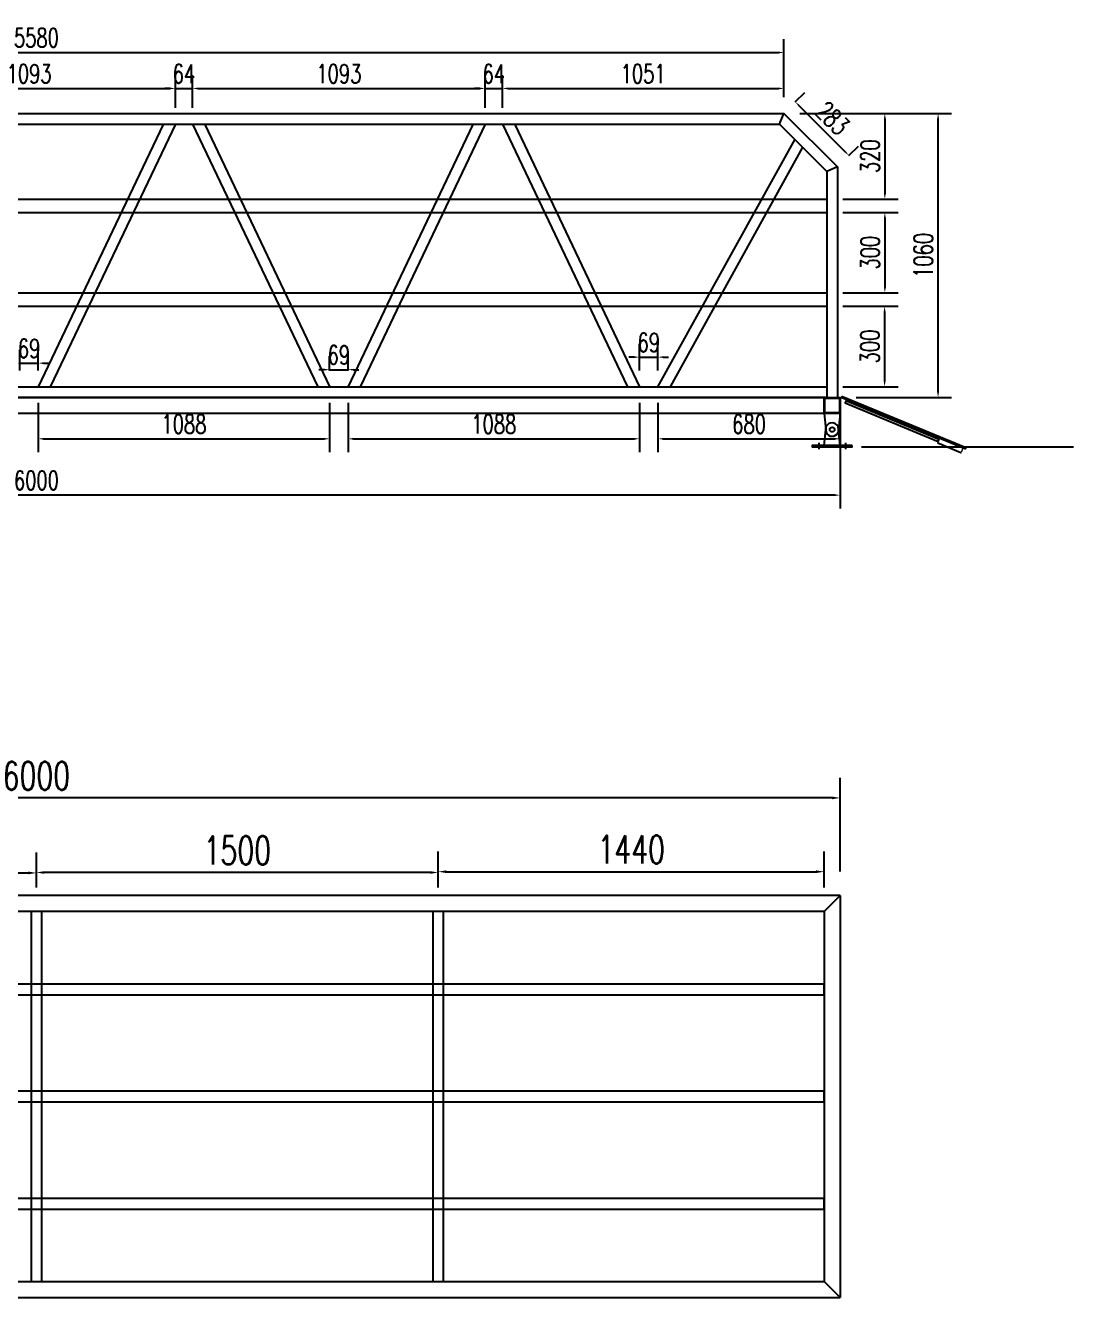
# Model space of a CAD drawing. Extents: x -16492 to 345596, y -4133 to 400729.
# Drawn here: x 67093 to 71005, y 16955 to 21701 of the extents above; entities that cross this region are included whole.
import ezdxf

# ---------------------------------------------------------------- set-up
doc = ezdxf.new("R2010")
doc.units = 0
doc.header["$LTSCALE"] = 10
doc.header["$MEASUREMENT"] = 0
doc.linetypes.add('CENTER2', pattern=[28.575, 19.05, -3.175, 3.175, -3.175])
doc.layers.add('PKNG-SIGN', color=7, linetype='Continuous')
doc.styles.add('STANDARD_T3', font='simplex.shx', dxfattribs={"width": 0.7, "bigfont": 'gbcbig.shx'})
doc.dimstyles.new('W&&20', dxfattribs={"dimtxt": 70, "dimasz": 20, "dimexe": 50, "dimexo": 60, "dimgap": 20, "dimtad": 1, "dimdec": 0, "dimzin": 0, "dimdsep": 46, "dimtxsty": 'STANDARD_T3', "dimcen": 0.09, "dimclrd": 1, "dimclre": 1, "dimclrt": 7, "dimazin": 2, "dimtfac": 1, "dimtdec": 0, "dimtix": 1, "dimtmove": 2, "dimatfit": 3, "dimfxl": 100, "dimtolj": 1, "dimtzin": 0, "dimarcsym": 0})
doc.dimstyles.new('W&&30', dxfattribs={"dimtxt": 105, "dimasz": 30, "dimexe": 75, "dimexo": 90, "dimgap": 30, "dimtad": 1, "dimdec": 0, "dimzin": 0, "dimdsep": 46, "dimtxsty": 'STANDARD_T3', "dimcen": 0.09, "dimclrd": 1, "dimclre": 1, "dimclrt": 7, "dimazin": 2, "dimtfac": 1, "dimtdec": 0, "dimtix": 1, "dimtmove": 2, "dimatfit": 3, "dimfxl": 100, "dimtolj": 1, "dimtzin": 0, "dimarcsym": 0})

# ---------------------------------------------------------------- blocks, each defined once
blk = doc.blocks.new('*D360')
at = {"color": 1, "lineweight": -2, "transparency": 16777216}
for p, q in [((64133.8, 18544.5), (64133.8, 18893.8)), ((70133.8, 18544.5), (70133.8, 18893.8)), ((70103.8, 18818.8), (64163.8, 18818.8))]:
    blk.add_line(p, q, dxfattribs=at)
at = {"color": 1, "transparency": 16777216}
for points in [[(64163.8, 18823.8), (64163.8, 18813.8), (64133.8, 18818.8)], [(70103.8, 18823.8), (70103.8, 18813.8), (70133.8, 18818.8)]]:
    blk.add_solid(points, dxfattribs=at)
at = {"layer": 'Defpoints', "color": 0, "transparency": 16777216}
for p in [(64133.8, 18818.8), (64133.8, 18454.5), (70133.8, 18454.5)]:
    blk.add_point(p, dxfattribs=at)
at = {"color": 7, "transparency": 16777216, "insert": (67133.8, 18901.3), "char_height": 105, "attachment_point": 5, "style": 'STANDARD_T3'}
blk.add_mtext('\\A1;6000', dxfattribs=at)
blk = doc.blocks.new('*D332')
at = {"color": 1, "lineweight": -2, "transparency": 16777216}
for p, q in [((69966.2, 21415.8), (70001.8, 21451.4)), ((70152.3, 21230.2), (69980.6, 21401.9)), ((70166.2, 21215.8), (70201.8, 21251.4))]:
    blk.add_line(p, q, dxfattribs=at)
at = {"color": 1, "transparency": 16777216}
for points in [[(69983, 21404.2), (69978.3, 21399.5), (69966.5, 21416)], [(70154.7, 21232.5), (70150, 21227.8), (70166.5, 21216)]]:
    blk.add_solid(points, dxfattribs=at)
at = {"layer": 'Defpoints', "color": 0, "transparency": 16777216}
for p in [(69966.5, 21416), (69923.8, 21373.3), (70123.8, 21173.3)]:
    blk.add_point(p, dxfattribs=at)
at = {"color": 7, "transparency": 16777216, "insert": (70105.4, 21354.9), "char_height": 70, "attachment_point": 5, "rotation": 315, "style": 'STANDARD_T3'}
blk.add_mtext('\\A1;283', dxfattribs=at)
blk = doc.blocks.new('*D274')
at = {"color": 1, "lineweight": -2, "transparency": 16777216}
for p, q in [((64343.8, 21433.3), (64343.8, 21650.3)), ((69923.8, 21433.3), (69923.8, 21650.3)), ((64363.8, 21600.3), (69903.8, 21600.3))]:
    blk.add_line(p, q, dxfattribs=at)
at = {"color": 1, "transparency": 16777216}
for points in [[(64363.8, 21603.7), (64363.8, 21597), (64343.8, 21600.3)], [(69903.8, 21603.7), (69903.8, 21597), (69923.8, 21600.3)]]:
    blk.add_solid(points, dxfattribs=at)
at = {"layer": 'Defpoints', "color": 0, "transparency": 16777216}
for p in [(69923.8, 21600.3), (64343.8, 21373.3), (69923.8, 21373.3)]:
    blk.add_point(p, dxfattribs=at)
at = {"color": 7, "transparency": 16777216, "insert": (67133.8, 21655.3), "char_height": 70, "attachment_point": 5, "style": 'STANDARD_T3'}
blk.add_mtext('\\A1;5580', dxfattribs=at)
blk = doc.blocks.new('*D277')
at = {"color": 1, "lineweight": -2, "transparency": 16777216}
for p, q in [((69983.8, 21373.3), (70350.6, 21373.3)), ((70300.6, 21353.3), (70300.6, 21073.3)), ((70143.8, 21053.3), (70350.6, 21053.3))]:
    blk.add_line(p, q, dxfattribs=at)
at = {"color": 1, "transparency": 16777216}
for points in [[(70297.3, 21353.3), (70304, 21353.3), (70300.6, 21373.3)], [(70297.3, 21073.3), (70304, 21073.3), (70300.6, 21053.3)]]:
    blk.add_solid(points, dxfattribs=at)
at = {"layer": 'Defpoints', "color": 0, "transparency": 16777216}
for p in [(69923.8, 21373.3), (70083.8, 21053.3), (70300.6, 21053.3)]:
    blk.add_point(p, dxfattribs=at)
at = {"color": 7, "transparency": 16777216, "insert": (70245.6, 21213.3), "char_height": 70, "attachment_point": 5, "rotation": 90, "style": 'STANDARD_T3'}
blk.add_mtext('\\A1;320', dxfattribs=at)
blk = doc.blocks.new('*D278')
at = {"color": 1, "lineweight": -2, "transparency": 16777216}
for p, q in [((70143.8, 21003.3), (70350.6, 21003.3)), ((70300.6, 20983.3), (70300.6, 20723.3)), ((70143.8, 20703.3), (70350.6, 20703.3))]:
    blk.add_line(p, q, dxfattribs=at)
at = {"color": 1, "transparency": 16777216}
for points in [[(70297.3, 20983.3), (70304, 20983.3), (70300.6, 21003.3)], [(70297.3, 20723.3), (70304, 20723.3), (70300.6, 20703.3)]]:
    blk.add_solid(points, dxfattribs=at)
at = {"layer": 'Defpoints', "color": 0, "transparency": 16777216}
for p in [(70083.8, 21003.3), (70083.8, 20703.3), (70300.6, 20703.3)]:
    blk.add_point(p, dxfattribs=at)
at = {"color": 7, "transparency": 16777216, "insert": (70245.6, 20853.3), "char_height": 70, "attachment_point": 5, "rotation": 90, "style": 'STANDARD_T3'}
blk.add_mtext('\\A1;300', dxfattribs=at)
blk = doc.blocks.new('*D304')
at = {"color": 1, "lineweight": -2, "transparency": 16777216}
for p, q in [((70143.8, 20653.3), (70349.8, 20653.3)), ((70299.8, 20633.3), (70299.8, 20373.3)), ((70143.8, 20353.3), (70349.8, 20353.3))]:
    blk.add_line(p, q, dxfattribs=at)
at = {"color": 1, "transparency": 16777216}
for points in [[(70296.5, 20633.3), (70303.1, 20633.3), (70299.8, 20653.3)], [(70296.5, 20373.3), (70303.1, 20373.3), (70299.8, 20353.3)]]:
    blk.add_solid(points, dxfattribs=at)
at = {"layer": 'Defpoints', "color": 0, "transparency": 16777216}
for p in [(70083.8, 20653.3), (70083.8, 20353.3), (70299.8, 20353.3)]:
    blk.add_point(p, dxfattribs=at)
at = {"color": 7, "transparency": 16777216, "insert": (70244.8, 20503.3), "char_height": 70, "attachment_point": 5, "rotation": 90, "style": 'STANDARD_T3'}
blk.add_mtext('\\A1;300', dxfattribs=at)
blk = doc.blocks.new('*D361')
at = {"color": 1, "lineweight": -2, "transparency": 16777216}
for p, q in [((64133.8, 20253.3), (64133.8, 19898.6)), ((70133.8, 20253.3), (70133.8, 19898.6)), ((70113.8, 19948.6), (64153.8, 19948.6))]:
    blk.add_line(p, q, dxfattribs=at)
at = {"color": 1, "transparency": 16777216}
for points in [[(64153.8, 19951.9), (64153.8, 19945.3), (64133.8, 19948.6)], [(70113.8, 19951.9), (70113.8, 19945.3), (70133.8, 19948.6)]]:
    blk.add_solid(points, dxfattribs=at)
at = {"layer": 'Defpoints', "color": 0, "transparency": 16777216}
for p in [(64133.8, 20313.3), (70133.8, 20313.3), (64133.8, 19948.6)]:
    blk.add_point(p, dxfattribs=at)
at = {"color": 7, "transparency": 16777216, "insert": (67133.8, 20003.6), "char_height": 70, "attachment_point": 5, "style": 'STANDARD_T3'}
blk.add_mtext('\\A1;6000', dxfattribs=at)
blk = doc.blocks.new('*D363')
at = {"color": 1, "lineweight": -2, "transparency": 16777216}
for p, q in [((70254.7, 21373.3), (70549.3, 21373.3)), ((70499.3, 20333.3), (70499.3, 21353.3)), ((70193.8, 20313.3), (70549.3, 20313.3))]:
    blk.add_line(p, q, dxfattribs=at)
at = {"color": 1, "transparency": 16777216}
for points in [[(70496, 21353.3), (70502.7, 21353.3), (70499.3, 21373.3)], [(70496, 20333.3), (70502.7, 20333.3), (70499.3, 20313.3)]]:
    blk.add_solid(points, dxfattribs=at)
at = {"layer": 'Defpoints', "color": 0, "transparency": 16777216}
for p in [(70194.7, 21373.3), (70499.3, 21373.3), (70133.8, 20313.3)]:
    blk.add_point(p, dxfattribs=at)
at = {"color": 7, "transparency": 16777216, "insert": (70444.3, 20843.3), "char_height": 70, "attachment_point": 5, "rotation": 90, "style": 'STANDARD_T3'}
blk.add_mtext('\\A1;1060', dxfattribs=at)
blk = doc.blocks.new('*D364')
at = {"color": 1, "lineweight": -2, "transparency": 16777216}
for p, q in [((69453.7, 20293.3), (69453.7, 20108.8)), ((70133.8, 20193.3), (70133.8, 20108.8)), ((69473.7, 20158.8), (70113.8, 20158.8))]:
    blk.add_line(p, q, dxfattribs=at)
at = {"color": 1, "transparency": 16777216}
for points in [[(69473.7, 20162.1), (69473.7, 20155.4), (69453.7, 20158.8)], [(70113.8, 20162.1), (70113.8, 20155.4), (70133.8, 20158.8)]]:
    blk.add_solid(points, dxfattribs=at)
at = {"layer": 'Defpoints', "color": 0, "transparency": 16777216}
for p in [(69453.7, 20353.3), (70133.8, 20253.3), (70133.8, 20158.8)]:
    blk.add_point(p, dxfattribs=at)
at = {"color": 7, "transparency": 16777216, "insert": (69793.8, 20213.8), "char_height": 70, "attachment_point": 5, "style": 'STANDARD_T3'}
blk.add_mtext('\\A1;680', dxfattribs=at)
blk = doc.blocks.new('*D310')
at = {"color": 1, "lineweight": -2, "transparency": 16777216}
for p, q in [((67072, 20413.3), (67072, 20491.1)), ((67140.6, 20413.3), (67140.6, 20491.1)), ((67052, 20441.1), (67032, 20441.1)), ((67072, 20441.1), (67140.6, 20441.1)), ((67160.6, 20441.1), (67180.6, 20441.1))]:
    blk.add_line(p, q, dxfattribs=at)
at = {"color": 1, "transparency": 16777216}
for points in [[(67052, 20444.4), (67052, 20437.7), (67072, 20441.1)], [(67160.6, 20444.4), (67160.6, 20437.7), (67140.6, 20441.1)]]:
    blk.add_solid(points, dxfattribs=at)
at = {"layer": 'Defpoints', "color": 0, "transparency": 16777216}
for p in [(67140.6, 20441.1), (67072, 20353.3), (67140.6, 20353.3)]:
    blk.add_point(p, dxfattribs=at)
at = {"color": 7, "transparency": 16777216, "insert": (67106.3, 20496.1), "char_height": 70, "attachment_point": 5, "style": 'STANDARD_T3'}
blk.add_mtext('\\A1;69', dxfattribs=at)
blk = doc.blocks.new('*D311')
at = {"color": 1, "lineweight": -2, "transparency": 16777216}
for p, q in [((67140.6, 20293.3), (67140.6, 20108.8)), ((68228.4, 20293.3), (68228.4, 20108.8)), ((67160.6, 20158.8), (68208.4, 20158.8))]:
    blk.add_line(p, q, dxfattribs=at)
at = {"color": 1, "transparency": 16777216}
for points in [[(67160.6, 20162.1), (67160.6, 20155.4), (67140.6, 20158.8)], [(68208.4, 20162.1), (68208.4, 20155.4), (68228.4, 20158.8)]]:
    blk.add_solid(points, dxfattribs=at)
at = {"layer": 'Defpoints', "color": 0, "transparency": 16777216}
for p in [(67140.6, 20353.3), (68228.4, 20353.3), (68228.4, 20158.8)]:
    blk.add_point(p, dxfattribs=at)
at = {"color": 7, "transparency": 16777216, "insert": (67684.5, 20213.8), "char_height": 70, "attachment_point": 5, "style": 'STANDARD_T3'}
blk.add_mtext('\\A1;1088', dxfattribs=at)
blk = doc.blocks.new('*D312')
at = {"color": 1, "lineweight": -2, "transparency": 16777216}
for p, q in [((68228.4, 20413.3), (68228.4, 20466.8)), ((68297.1, 20413.3), (68297.1, 20466.8)), ((68208.4, 20416.8), (68188.4, 20416.8)), ((68228.4, 20416.8), (68297.1, 20416.8)), ((68317.1, 20416.8), (68337.1, 20416.8))]:
    blk.add_line(p, q, dxfattribs=at)
at = {"color": 1, "transparency": 16777216}
for points in [[(68208.4, 20420.2), (68208.4, 20413.5), (68228.4, 20416.8)], [(68317.1, 20420.2), (68317.1, 20413.5), (68297.1, 20416.8)]]:
    blk.add_solid(points, dxfattribs=at)
at = {"layer": 'Defpoints', "color": 0, "transparency": 16777216}
for p in [(68297.1, 20416.8), (68228.4, 20353.3), (68297.1, 20353.3)]:
    blk.add_point(p, dxfattribs=at)
at = {"color": 7, "transparency": 16777216, "insert": (68262.8, 20471.8), "char_height": 70, "attachment_point": 5, "style": 'STANDARD_T3'}
blk.add_mtext('\\A1;69', dxfattribs=at)
blk = doc.blocks.new('*D313')
at = {"color": 1, "lineweight": -2, "transparency": 16777216}
for p, q in [((68297.1, 20293.3), (68297.1, 20108.8)), ((69384.9, 20293.3), (69384.9, 20108.8)), ((68317.1, 20158.8), (69364.9, 20158.8))]:
    blk.add_line(p, q, dxfattribs=at)
at = {"color": 1, "transparency": 16777216}
for points in [[(68317.1, 20162.1), (68317.1, 20155.4), (68297.1, 20158.8)], [(69364.9, 20162.1), (69364.9, 20155.4), (69384.9, 20158.8)]]:
    blk.add_solid(points, dxfattribs=at)
at = {"layer": 'Defpoints', "color": 0, "transparency": 16777216}
for p in [(68297.1, 20353.3), (69384.9, 20353.3), (69384.9, 20158.8)]:
    blk.add_point(p, dxfattribs=at)
at = {"color": 7, "transparency": 16777216, "insert": (68841, 20213.8), "char_height": 70, "attachment_point": 5, "style": 'STANDARD_T3'}
blk.add_mtext('\\A1;1088', dxfattribs=at)
blk = doc.blocks.new('*D314')
at = {"color": 1, "lineweight": -2, "transparency": 16777216}
for p, q in [((69384.9, 20413.3), (69384.9, 20513.6)), ((69453.7, 20413.3), (69453.7, 20513.6)), ((69364.9, 20463.6), (69344.9, 20463.6)), ((69384.9, 20463.6), (69453.7, 20463.6)), ((69473.7, 20463.6), (69493.7, 20463.6))]:
    blk.add_line(p, q, dxfattribs=at)
at = {"color": 1, "transparency": 16777216}
for points in [[(69364.9, 20467), (69364.9, 20460.3), (69384.9, 20463.6)], [(69473.7, 20467), (69473.7, 20460.3), (69453.7, 20463.6)]]:
    blk.add_solid(points, dxfattribs=at)
at = {"layer": 'Defpoints', "color": 0, "transparency": 16777216}
for p in [(69453.7, 20463.6), (69384.9, 20353.3), (69453.7, 20353.3)]:
    blk.add_point(p, dxfattribs=at)
at = {"color": 7, "transparency": 16777216, "insert": (69419.3, 20518.6), "char_height": 70, "attachment_point": 5, "style": 'STANDARD_T3'}
blk.add_mtext('\\A1;69', dxfattribs=at)
blk = doc.blocks.new('*D317')
at = {"color": 1, "lineweight": -2, "transparency": 16777216}
for p, q in [((66560, 21393.3), (66560, 21516.1)), ((67652.6, 21393.3), (67652.6, 21516.1)), ((66580, 21466.1), (67632.6, 21466.1))]:
    blk.add_line(p, q, dxfattribs=at)
at = {"color": 1, "transparency": 16777216}
for points in [[(66580, 21469.5), (66580, 21462.8), (66560, 21466.1)], [(67632.6, 21469.5), (67632.6, 21462.8), (67652.6, 21466.1)]]:
    blk.add_solid(points, dxfattribs=at)
at = {"layer": 'Defpoints', "color": 0, "transparency": 16777216}
for p in [(67652.6, 21466.1), (66560, 21333.3), (67652.6, 21333.3)]:
    blk.add_point(p, dxfattribs=at)
at = {"color": 7, "transparency": 16777216, "insert": (67106.3, 21521.1), "char_height": 70, "attachment_point": 5, "style": 'STANDARD_T3'}
blk.add_mtext('\\A1;1093', dxfattribs=at)
blk = doc.blocks.new('*D367')
at = {"color": 1, "lineweight": -2, "transparency": 16777216}
for p, q in [((67652.6, 21393.3), (67652.6, 21516.1)), ((67716.5, 21393.3), (67716.5, 21516.1)), ((67632.6, 21466.1), (67612.6, 21466.1)), ((67652.6, 21466.1), (67716.5, 21466.1)), ((67736.5, 21466.1), (67756.5, 21466.1))]:
    blk.add_line(p, q, dxfattribs=at)
at = {"color": 1, "transparency": 16777216}
for points in [[(67632.6, 21469.5), (67632.6, 21462.8), (67652.6, 21466.1)], [(67736.5, 21469.5), (67736.5, 21462.8), (67716.5, 21466.1)]]:
    blk.add_solid(points, dxfattribs=at)
at = {"layer": 'Defpoints', "color": 0, "transparency": 16777216}
for p in [(67716.5, 21466.1), (67652.6, 21333.3), (67716.5, 21333.3)]:
    blk.add_point(p, dxfattribs=at)
at = {"color": 7, "transparency": 16777216, "insert": (67684.5, 21521.1), "char_height": 70, "attachment_point": 5, "style": 'STANDARD_T3'}
blk.add_mtext('\\A1;64', dxfattribs=at)
blk = doc.blocks.new('*D368')
at = {"color": 1, "lineweight": -2, "transparency": 16777216}
for p, q in [((67716.5, 21393.3), (67716.5, 21516.1)), ((68809, 21393.3), (68809, 21516.1)), ((67736.5, 21466.1), (68789, 21466.1))]:
    blk.add_line(p, q, dxfattribs=at)
at = {"color": 1, "transparency": 16777216}
for points in [[(67736.5, 21469.5), (67736.5, 21462.8), (67716.5, 21466.1)], [(68789, 21469.5), (68789, 21462.8), (68809, 21466.1)]]:
    blk.add_solid(points, dxfattribs=at)
at = {"layer": 'Defpoints', "color": 0, "transparency": 16777216}
for p in [(68809, 21466.1), (67716.5, 21333.3), (68809, 21333.3)]:
    blk.add_point(p, dxfattribs=at)
at = {"color": 7, "transparency": 16777216, "insert": (68262.8, 21521.1), "char_height": 70, "attachment_point": 5, "style": 'STANDARD_T3'}
blk.add_mtext('\\A1;1093', dxfattribs=at)
blk = doc.blocks.new('*D369')
at = {"color": 1, "lineweight": -2, "transparency": 16777216}
for p, q in [((68809, 21393.3), (68809, 21516.1)), ((68872.9, 21393.3), (68872.9, 21516.1)), ((68789, 21466.1), (68769, 21466.1)), ((68809, 21466.1), (68872.9, 21466.1)), ((68892.9, 21466.1), (68912.9, 21466.1))]:
    blk.add_line(p, q, dxfattribs=at)
at = {"color": 1, "transparency": 16777216}
for points in [[(68789, 21469.5), (68789, 21462.8), (68809, 21466.1)], [(68892.9, 21469.5), (68892.9, 21462.8), (68872.9, 21466.1)]]:
    blk.add_solid(points, dxfattribs=at)
at = {"layer": 'Defpoints', "color": 0, "transparency": 16777216}
for p in [(68872.9, 21466.1), (68809, 21333.3), (68872.9, 21333.3)]:
    blk.add_point(p, dxfattribs=at)
at = {"color": 7, "transparency": 16777216, "insert": (68841, 21521.1), "char_height": 70, "attachment_point": 5, "style": 'STANDARD_T3'}
blk.add_mtext('\\A1;64', dxfattribs=at)
blk = doc.blocks.new('*D370')
at = {"color": 1, "lineweight": -2, "transparency": 16777216}
for p, q in [((68872.9, 21393.3), (68872.9, 21516.1)), ((69923.8, 21433.3), (69923.8, 21516.1)), ((68892.9, 21466.1), (69903.8, 21466.1))]:
    blk.add_line(p, q, dxfattribs=at)
at = {"color": 1, "transparency": 16777216}
for points in [[(68892.9, 21469.5), (68892.9, 21462.8), (68872.9, 21466.1)], [(69903.8, 21469.5), (69903.8, 21462.8), (69923.8, 21466.1)]]:
    blk.add_solid(points, dxfattribs=at)
at = {"layer": 'Defpoints', "color": 0, "transparency": 16777216}
for p in [(69923.8, 21466.1), (69923.8, 21373.3), (68872.9, 21333.3)]:
    blk.add_point(p, dxfattribs=at)
at = {"color": 7, "transparency": 16777216, "insert": (69398.4, 21521.1), "char_height": 70, "attachment_point": 5, "style": 'STANDARD_T3'}
blk.add_mtext('\\A1;1051', dxfattribs=at)
blk = doc.blocks.new('*D323')
at = {"layer": 'Defpoints', "color": 0, "transparency": 16777216}
for p in [(70073.8, 18543.6), (68633.8, 18394.5), (70073.8, 18394.5)]:
    blk.add_point(p, dxfattribs=at)
at = {"layer": 'PKNG-SIGN', "color": 1, "lineweight": -2, "transparency": 16777216}
for p, q in [((68633.8, 18484.5), (68633.8, 18618.6)), ((70073.8, 18484.5), (70073.8, 18618.6)), ((68663.8, 18543.6), (70043.8, 18543.6))]:
    blk.add_line(p, q, dxfattribs=at)
at = {"layer": 'PKNG-SIGN', "color": 1, "transparency": 16777216}
for points in [[(68663.8, 18548.6), (68663.8, 18538.6), (68633.8, 18543.6)], [(70043.8, 18548.6), (70043.8, 18538.6), (70073.8, 18543.6)]]:
    blk.add_solid(points, dxfattribs=at)
at = {"layer": 'PKNG-SIGN', "color": 7, "transparency": 16777216, "insert": (69353.8, 18626.1), "char_height": 105, "attachment_point": 5, "style": 'STANDARD_T3'}
blk.add_mtext('\\A1;1440', dxfattribs=at)
blk = doc.blocks.new('*D324')
at = {"layer": 'Defpoints', "color": 0, "transparency": 16777216}
for p in [(67133.8, 18540.6), (67133.8, 18394.5), (68633.8, 18394.5)]:
    blk.add_point(p, dxfattribs=at)
at = {"layer": 'PKNG-SIGN', "color": 1, "lineweight": -2, "transparency": 16777216}
for p, q in [((67133.8, 18484.5), (67133.8, 18615.6)), ((68633.8, 18484.5), (68633.8, 18615.6)), ((68603.8, 18540.6), (67163.8, 18540.6))]:
    blk.add_line(p, q, dxfattribs=at)
at = {"layer": 'PKNG-SIGN', "color": 1, "transparency": 16777216}
for points in [[(67163.8, 18545.6), (67163.8, 18535.6), (67133.8, 18540.6)], [(68603.8, 18545.6), (68603.8, 18535.6), (68633.8, 18540.6)]]:
    blk.add_solid(points, dxfattribs=at)
at = {"layer": 'PKNG-SIGN', "color": 7, "transparency": 16777216, "insert": (67883.8, 18623.1), "char_height": 105, "attachment_point": 5, "style": 'STANDARD_T3'}
blk.add_mtext('\\A1;1500', dxfattribs=at)
blk = doc.blocks.new('*D325')
at = {"layer": 'Defpoints', "color": 0, "transparency": 16777216}
for p in [(67133.8, 18539), (65633.8, 18394.5), (67133.8, 18394.5)]:
    blk.add_point(p, dxfattribs=at)
at = {"layer": 'PKNG-SIGN', "color": 1, "lineweight": -2, "transparency": 16777216}
for p, q in [((65633.8, 18484.5), (65633.8, 18614)), ((67133.8, 18484.5), (67133.8, 18614)), ((65663.8, 18539), (67103.8, 18539))]:
    blk.add_line(p, q, dxfattribs=at)
at = {"layer": 'PKNG-SIGN', "color": 1, "transparency": 16777216}
for points in [[(65663.8, 18544), (65663.8, 18534), (65633.8, 18539)], [(67103.8, 18544), (67103.8, 18534), (67133.8, 18539)]]:
    blk.add_solid(points, dxfattribs=at)
at = {"layer": 'PKNG-SIGN', "color": 7, "transparency": 16777216, "insert": (66383.8, 18621.5), "char_height": 105, "attachment_point": 5, "style": 'STANDARD_T3'}
blk.add_mtext('\\A1;1500', dxfattribs=at)

msp = doc.modelspace()

# ---------------------------------------------------------------- linework, layer by layer
at = {"color": 4}
for p, q in [((69907.2, 21333.3), (69923.8, 21373.3)), ((70123.8, 21173.3), (70083.8, 21156.8))]:
    msp.add_line(p, q, dxfattribs=at)
at = {"color": 0}
for p, q in [((67606.5, 21331.2), (67140.6, 20353.3)), ((67652.6, 21333.3), (67186.6, 20355.5)), ((67716.5, 21333.3), (68182.4, 20355.5)), ((67762.5, 21331.2), (68229.4, 20351.2)), ((68763, 21331.2), (68296.1, 20351.2)), ((68809, 21333.3), (68343.1, 20355.5)), ((68872.9, 21333.3), (69338.9, 20355.5)), ((68919, 21331.2), (69384.9, 20353.3)), ((69453.7, 20353.3), (69965.7, 21276.8)), ((69501.8, 20355.7), (69993.4, 21245.1)), ((64183.8, 21053.3), (70083.8, 21053.3)), ((64183.8, 21003.3), (70083.8, 21003.3)), ((64183.8, 20703.3), (70083.8, 20703.3)), ((64183.8, 20653.3), (70083.8, 20653.3))]:
    msp.add_line(p, q, dxfattribs=at)
at = {"color": 3}
for p, q in [((64133.8, 20313.3), (70078.8, 20313.3)), ((70133.8, 20233.3), (70133.8, 20313.3)), ((70133.8, 20233.3), (70133.8, 20284.3)), ((70133.8, 18454.5), (64133.8, 18454.5)), ((70073.8, 18394.5), (70133.8, 18454.5)), ((70133.8, 18454.5), (70133.8, 16954.5)), ((70073.8, 18394.5), (64193.8, 18394.5)), ((70073.8, 18394.5), (70073.8, 17014.5)), ((64193.8, 17014.5), (70073.8, 17014.5)), ((70073.8, 17014.5), (70133.8, 16954.5)), ((64133.8, 16954.5), (70133.8, 16954.5))]:
    msp.add_line(p, q, dxfattribs=at)
at = {"color": 3, "lineweight": 5}
for p in [(70133.8, 20233.3), (70133.8, 20253.3)]:
    msp.add_line(p, (70133.8, 20313.3), dxfattribs=at)
for p, q in [((70133.8, 20253.3), (70073.8, 20253.3)), ((70073.8, 20253.3), (70081.4, 20182.3)), ((70133.8, 20253.3), (70126.2, 20182.3)), ((70073.8, 20133.3), (70081.4, 20204.4)), ((70133.8, 20133.3), (70126.2, 20204.4)), ((70143.8, 20133.3), (70063.8, 20133.3)), ((70143.8, 20133.3), (70063.8, 20133.3)), ((70133.8, 20133.3), (70073.8, 20133.3)), ((70583.8, 20107.1), (70497.9, 20142.7))]:
    msp.add_line(p, q)
at = {"color": 3, "linetype": 'CENTER2'}
for p, q in [((70053.8, 20144.3), (70053.8, 20120)), ((70153.8, 20144.3), (70153.8, 20120))]:
    msp.add_line(p, q, dxfattribs=at)
at = {"lineweight": 5}
for p, q in [((70504.2, 20160.7), (70497.3, 20144)), ((70592, 20124.4), (70585.1, 20107.6))]:
    msp.add_line(p, q, dxfattribs=at)
at = {"color": 4}
for points in [[(64343.8, 21373.3), (69923.8, 21373.3), (70123.8, 21173.3), (70123.8, 20313.3)], [(64360.4, 21333.3), (69907.2, 21333.3), (70083.8, 21156.8), (70083.8, 20313.3)], [(70078.8, 20313.3), (64183.8, 20313.3), (64183.8, 20353.3), (70083.8, 20353.3)]]:
    msp.add_lwpolyline(points, dxfattribs=at)
msp.add_lwpolyline([(70601.9, 20124.6), (70600.7, 20121.8, -0.414214), (70599.4, 20121.3), (70139.7, 20311.7, -0.416514), (70139.2, 20313), (70140.7, 20316.7, -0.411917), (70142, 20317.2), (70600.8, 20127.2)], format="xyb")
at = {"color": 3}
msp.add_lwpolyline([(70078.8, 20253.3), (64133.8, 20253.3), (64133.8, 20313.3), (70078.8, 20313.3)], dxfattribs=at)
for points in [[(70073.8, 20313.3), (70133.8, 20313.3), (70133.8, 20253.3), (70073.8, 20253.3)], [(70076.8, 20310.3), (70130.8, 20310.3), (70130.8, 20256.3), (70076.8, 20256.3)], [(70504.2, 20160.7), (70156.9, 20304.6), (70151.9, 20292.6), (70499.3, 20148.7)], [(70178.8, 20133.3), (70028.8, 20133.3), (70028.9, 20129.3), (70178.9, 20129.3)], [(70045.8, 20133.3), (70061.8, 20133.3), (70061.8, 20129.3), (70045.8, 20129.3)], [(70145.8, 20133.3), (70161.8, 20133.3), (70161.8, 20129.3), (70145.8, 20129.3)]]:
    msp.add_lwpolyline(points, close=True)
for points in [[(70502.3, 20156.1), (70154.9, 20300)], [(70213.8, 20128.3), (71005, 20128.3)]]:
    msp.add_lwpolyline(points)
for points in [[(67113.8, 17014.5), (67153.8, 17014.5), (67153.8, 18394.5), (67113.8, 18394.5)], [(68613.8, 17014.5), (68653.8, 17014.5), (68653.8, 18394.5), (68613.8, 18394.5)], [(64193.8, 18084.5), (70073.8, 18084.5), (70073.8, 18124.5), (64193.8, 18124.5)], [(64193.8, 17684.5), (70073.8, 17684.5), (70073.8, 17724.5), (64193.8, 17724.5)], [(64193.8, 17284.5), (70073.8, 17284.5), (70073.8, 17324.5), (64193.8, 17324.5)]]:
    msp.add_lwpolyline(points, close=True, dxfattribs=at)
msp.add_circle((70103.8, 20193.3), 9)
msp.add_circle((70103.8, 20193.3), 9)
msp.add_circle((70103.8, 20193.3), 9)
msp.add_circle((70103.8, 20193.3), 9)
for centre, radius, start, end in [((70103.8, 20193.3), 25, 26.1956, 153.8044), ((70103.8, 20193.3), 25, 206.1956, 333.8044), ((70600, 20125.4), 2, 337.5037, 67.5037), ((70584.2, 20108), 1, 247.5037, 337.5037)]:
    msp.add_arc(centre, radius, start, end)
at = {"lineweight": 5}
msp.add_arc((70498.2, 20143.6), 1, 157.5037, 247.5037, dxfattribs=at)

# ---------------------------------------------------------------- dimensions: what is measured, and where the dimension line sits
for p1, distance, picture, middle in [((64343.8, 21373.3), 227, '*D274', (67133.8, 21655.3)), ((70123.8, 21173.3), -60.4, '*D332', (70105.4, 21354.9))]:
    dim = msp.add_aligned_dim(p1=p1, p2=(69923.8, 21373.3), distance=distance, dimstyle='W&&20')
    dim.commit()
    dim.dimension.update_dxf_attribs({"geometry": picture, "text_midpoint": middle})
for base, p1, p2, dimstyle, picture, middle in [((67652.6, 21466.1), (66560, 21333.3), (67652.6, 21333.3), 'W&&20', '*D317', (67106.3, 21521.1)), ((67716.5, 21466.1), (67652.6, 21333.3), (67716.5, 21333.3), 'W&&20', '*D367', (67684.5, 21521.1)), ((68809.0303, 21466.131), (67716.47, 21333.3264), (68809.0303, 21333.3264), 'W&&20', '*D368', (68262.7501, 21521.131)), ((68872.9, 21466.1), (68809, 21333.3), (68872.9, 21333.3), 'W&&20', '*D369', (68841, 21521.1)), ((69923.8, 21466.1), (68872.9, 21333.3), (69923.8, 21373.3), 'W&&20', '*D370', (69398.4, 21521.1)), ((69453.7, 20463.6), (69384.9, 20353.3), (69453.7, 20353.3), 'W&&20', '*D314', (69419.3, 20518.6)), ((67140.6, 20441.1), (67072, 20353.3), (67140.6, 20353.3), 'W&&20', '*D310', (67106.3, 20496.1)), ((68297.1, 20416.8), (68228.4, 20353.3), (68297.1, 20353.3), 'W&&20', '*D312', (68262.8, 20471.8)), ((68228.4, 20158.8), (67140.6, 20353.3), (68228.4, 20353.3), 'W&&20', '*D311', (67684.5, 20213.8)), ((69384.9, 20158.8), (68297.1, 20353.3), (69384.9, 20353.3), 'W&&20', '*D313', (68841, 20213.8)), ((70133.8, 20158.8), (69453.7, 20353.3), (70133.8, 20253.3), 'W&&20', '*D364', (69793.8, 20213.8)), ((64133.8, 19948.6), (70133.8, 20313.3), (64133.8, 20313.3), 'W&&20', '*D361', (67133.8, 20003.6)), ((64133.8, 18818.8), (70133.8, 18454.5), (64133.8, 18454.5), 'W&&30', '*D360', (67133.8, 18901.3))]:
    dim = msp.add_linear_dim(base=base, p1=p1, p2=p2, dimstyle=dimstyle)
    dim.commit()
    dim.dimension.update_dxf_attribs({"geometry": picture, "text_midpoint": middle})
for base, p1, p2, picture, middle in [((70300.6, 21053.3), (69923.8, 21373.3), (70083.8, 21053.3), '*D277', (70245.6, 21213.3)), ((70499.3, 21373.3), (70133.8, 20313.3), (70194.7, 21373.3), '*D363', (70444.3, 20843.3)), ((70300.6, 20703.3), (70083.8, 21003.3), (70083.8, 20703.3), '*D278', (70245.6, 20853.3)), ((70299.8, 20353.3), (70083.8, 20653.3), (70083.8, 20353.3), '*D304', (70244.8, 20503.3))]:
    dim = msp.add_linear_dim(base=base, p1=p1, p2=p2, angle=90, dimstyle='W&&20')
    dim.commit()
    dim.dimension.update_dxf_attribs({"geometry": picture, "text_midpoint": middle})
at = {"layer": 'PKNG-SIGN', "color": 1}
for base, p1, p2, picture, middle in [((67133.8, 18539), (65633.8, 18394.5), (67133.8, 18394.5), '*D325', (66383.8, 18621.5)), ((67133.8, 18540.6), (68633.8, 18394.5), (67133.8, 18394.5), '*D324', (67883.8, 18623.1)), ((70073.8, 18543.6), (68633.8, 18394.5), (70073.8, 18394.5), '*D323', (69353.8, 18626.1))]:
    dim = msp.add_linear_dim(base=base, p1=p1, p2=p2, dimstyle='W&&30', dxfattribs=at)
    dim.commit()
    dim.dimension.update_dxf_attribs({"geometry": picture, "text_midpoint": middle})

doc.saveas('drawing.dxf')
